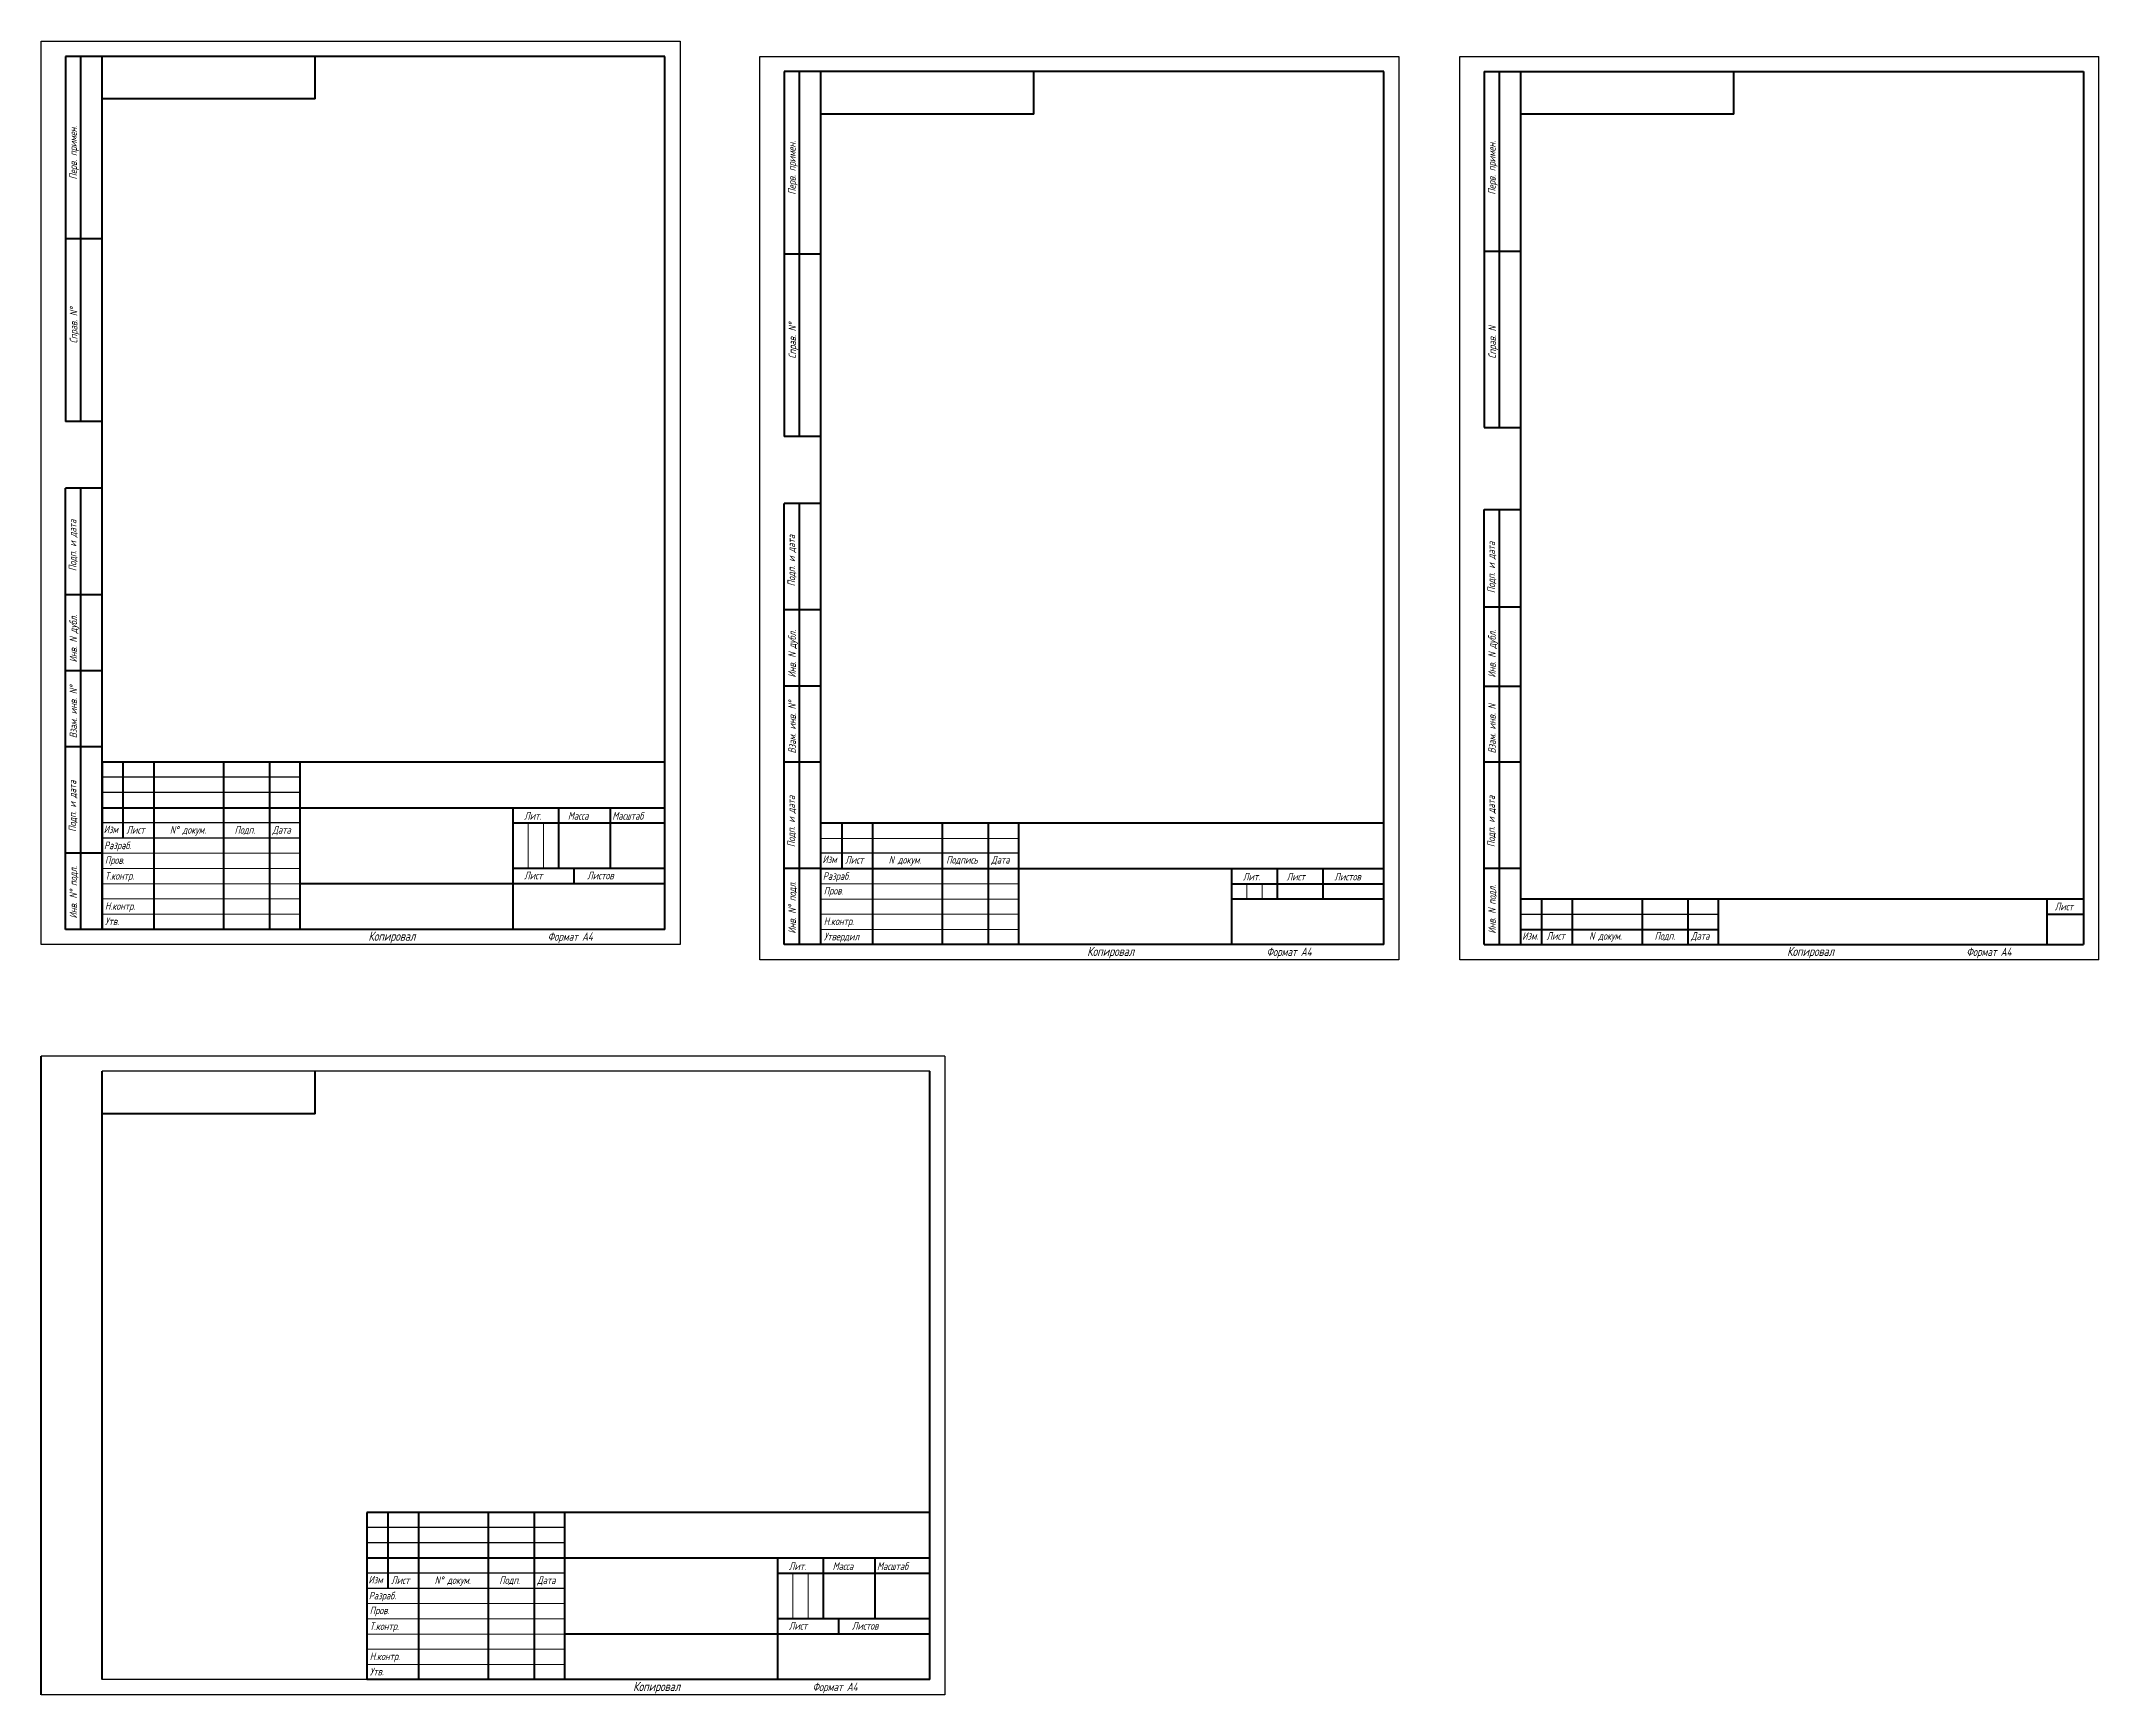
# Model space of a CAD drawing. Extents: x 2376 to 3053, y -168 to 376.
import ezdxf

# ---------------------------------------------------------------- set-up
doc = ezdxf.new("R2010")
doc.units = 0
doc.header["$MEASUREMENT"] = 0
doc.layers.get('0').update_dxf_attribs({"linetype": 'CONTINUOUS'})
doc.layers.add('KONTUR', color=7, linetype='CONTINUOUS')
for name, color, linetype, lineweight in [('Основная', 7, 'CONTINUOUS', 40), ('текст', 7, 'CONTINUOUS', 30), ('тонкая', 7, 'CONTINUOUS', 20)]:
    doc.layers.add(name, color=color, linetype=linetype, lineweight=lineweight)
doc.styles.add('стиль1', font='romans.shx', dxfattribs={"width": 0.75, "oblique": 15, "height": 3.5})

msp = doc.modelspace()

# ---------------------------------------------------------------- linework, layer by layer
for p, q in [((2461.34, 133.57), (2396.34, 133.57)), ((2461.34, 128.57), (2396.34, 128.57)), ((2461.34, 118.57), (2396.34, 118.57)), ((2461.34, 113.57), (2396.34, 113.57)), ((2697.54, 108.57), (2632.54, 108.57)), ((2797.54, 98.57), (2797.54, 103.57)), ((2862.54, 78.57), (2862.54, 93.57)), ((2531.34, 83.57), (2531.34, 83.57)), ((2767.54, 78.57), (2767.54, 78.57)), ((2673.34, 41.91), (2376.34, 41.91)), ((2668.34, 36.91), (2396.34, 36.91)), ((2548.34, -113.09), (2483.34, -113.09)), ((2548.34, -118.09), (2483.34, -118.09)), ((2548.34, -128.09), (2483.34, -128.09)), ((2548.34, -133.09), (2483.34, -133.09)), ((2673.34, -168.09), (2376.34, -168.09)), ((2668.34, -163.09), (2396.34, -163.09)), ((2618.34, -163.09), (2618.34, -163.09))]:
    msp.add_line(p, q)
at = {"layer": 'KONTUR'}
for p, q in [((2376.34, 78.57), (2376.34, 375.57)), ((2376.34, 375.57), (2586.34, 375.57)), ((2586.34, 375.57), (2586.34, 78.57)), ((2612.54, 73.57), (2612.54, 370.57)), ((2612.54, 370.57), (2822.54, 370.57)), ((2822.54, 370.57), (2822.54, 73.57)), ((2842.54, 73.57), (2842.54, 370.57)), ((2842.54, 370.57), (3052.54, 370.57)), ((3052.54, 73.57), (3052.54, 370.57)), ((2862.54, 88.57), (2927.54, 88.57)), ((2586.34, 78.57), (2376.34, 78.57)), ((2822.54, 73.57), (2612.54, 73.57)), ((3052.54, 73.57), (2842.54, 73.57)), ((2673.34, 41.91), (2673.34, -168.09))]:
    msp.add_line(p, q, dxfattribs=at)
at = {"layer": 'Основная'}
for p, q in [((2384.34, 370.57), (2384.34, 250.57)), ((2581.34, 370.57), (2384.34, 370.57)), ((2389.34, 250.57), (2389.34, 370.57)), ((2396.34, 83.57), (2396.34, 370.57)), ((2466.34, 356.57), (2466.34, 370.57)), ((2581.34, 83.57), (2581.34, 370.57)), ((2817.54, 365.57), (2620.54, 365.57)), ((2620.54, 365.57), (2620.54, 245.57)), ((2625.54, 245.57), (2625.54, 365.57)), ((2632.54, 118.57), (2632.54, 365.57)), ((2702.54, 351.57), (2702.54, 365.57)), ((2817.54, 78.57), (2817.54, 365.57)), ((2850.54, 365.57), (3047.54, 365.57)), ((2850.54, 365.57), (2850.54, 248.57)), ((2855.54, 248.57), (2855.54, 365.57)), ((2862.54, 78.57), (2862.54, 365.57)), ((2932.54, 351.57), (2932.54, 365.57)), ((3047.54, 365.57), (3047.54, 78.57)), ((2466.34, 356.57), (2396.34, 356.57)), ((2702.54, 351.57), (2632.54, 351.57)), ((2932.54, 351.57), (2862.54, 351.57)), ((2396.34, 310.57), (2384.34, 310.57)), ((2632.54, 305.57), (2620.54, 305.57)), ((2850.54, 306.57), (2862.54, 306.57)), ((2396.34, 250.57), (2384.34, 250.57)), ((2632.54, 245.57), (2620.54, 245.57)), ((2850.54, 248.57), (2862.54, 248.57)), ((2384.34, 83.57), (2384.34, 228.57)), ((2396.34, 228.57), (2384.34, 228.57)), ((2389.34, 83.57), (2389.34, 228.57)), ((2620.54, 78.57), (2620.54, 223.57)), ((2632.54, 223.57), (2620.54, 223.57)), ((2625.54, 78.57), (2625.54, 223.57)), ((2850.54, 78.57), (2850.54, 221.57)), ((2850.54, 221.57), (2862.54, 221.57)), ((2855.54, 78.57), (2855.54, 221.57)), ((2396.34, 193.57), (2384.34, 193.57)), ((2850.54, 189.57), (2862.54, 189.57)), ((2632.54, 188.57), (2620.54, 188.57)), ((2396.34, 168.57), (2384.34, 168.57)), ((2632.54, 163.57), (2620.54, 163.57)), ((2850.54, 163.57), (2862.54, 163.57)), ((2396.34, 143.57), (2384.34, 143.57)), ((2396.34, 138.57), (2396.34, 83.57)), ((2581.34, 138.57), (2396.34, 138.57)), ((2403.34, 113.57), (2403.34, 138.57)), ((2413.34, 138.57), (2413.34, 83.57)), ((2436.34, 83.57), (2436.34, 138.57)), ((2451.34, 138.57), (2451.34, 83.57)), ((2461.34, 138.57), (2461.34, 83.57)), ((2632.54, 138.57), (2620.54, 138.57)), ((2862.57, 138.52), (2850.57, 138.52)), ((2396.34, 123.57), (2581.34, 123.57)), ((2531.34, 123.57), (2531.34, 83.57)), ((2546.34, 123.57), (2546.34, 103.57)), ((2563.34, 123.57), (2563.34, 103.57)), ((2531.34, 118.57), (2581.34, 118.57)), ((2632.54, 78.57), (2632.54, 118.57)), ((2632.54, 118.57), (2817.54, 118.57)), ((2639.54, 103.57), (2639.54, 118.57)), ((2649.54, 118.57), (2649.54, 78.57)), ((2672.54, 78.57), (2672.54, 118.57)), ((2687.54, 118.57), (2687.54, 78.57)), ((2697.54, 118.57), (2697.54, 78.57)), ((2396.34, 108.57), (2384.34, 108.57)), ((2581.34, 103.57), (2531.34, 103.57)), ((2551.34, 103.57), (2551.34, 98.57)), ((2632.54, 103.57), (2620.54, 103.57)), ((2632.54, 103.57), (2817.54, 103.57)), ((2767.54, 103.57), (2767.54, 78.57)), ((2782.54, 103.57), (2782.54, 93.57)), ((2797.54, 103.57), (2797.54, 93.57)), ((2862.54, 103.57), (2850.54, 103.57)), ((2581.34, 98.57), (2461.34, 98.57)), ((2767.54, 98.57), (2817.54, 98.57)), ((2767.54, 93.57), (2817.54, 93.57)), ((2862.54, 93.57), (3047.54, 93.57)), ((2869.54, 78.57), (2869.54, 93.57)), ((2879.54, 78.57), (2879.54, 93.57)), ((2902.54, 78.57), (2902.54, 93.57)), ((2917.54, 78.57), (2917.54, 93.57)), ((2927.54, 78.57), (2927.54, 93.57)), ((3035.54, 78.57), (3035.54, 93.57)), ((3035.54, 88.57), (3047.54, 88.57)), ((2581.34, 83.57), (2384.34, 83.57)), ((2862.54, 83.57), (2927.54, 83.57)), ((2817.54, 78.57), (2620.54, 78.57)), ((2850.54, 78.57), (3047.54, 78.57)), ((2376.34, -168.09), (2376.34, 41.91)), ((2396.34, -163.09), (2396.34, 36.91)), ((2466.34, 22.91), (2466.34, 36.91)), ((2668.34, -163.09), (2668.34, 36.91)), ((2466.34, 22.91), (2396.34, 22.91)), ((2483.34, -108.09), (2483.34, -163.09)), ((2668.34, -108.09), (2483.34, -108.09)), ((2490.34, -133.09), (2490.34, -108.09)), ((2500.34, -108.09), (2500.34, -163.09)), ((2523.34, -163.09), (2523.34, -108.09)), ((2538.34, -108.09), (2538.34, -163.09)), ((2548.34, -108.09), (2548.34, -163.09)), ((2483.34, -123.09), (2668.34, -123.09)), ((2618.34, -123.09), (2618.34, -163.09)), ((2618.34, -128.09), (2668.34, -128.09)), ((2633.34, -123.09), (2633.34, -143.09)), ((2650.34, -123.09), (2650.34, -143.09)), ((2668.34, -148.09), (2548.34, -148.09)), ((2668.34, -143.09), (2618.34, -143.09)), ((2638.34, -143.09), (2638.34, -148.09)), ((2668.34, -163.09), (2483.34, -163.09))]:
    msp.add_line(p, q, dxfattribs=at)
at = {"layer": 'тонкая'}
for p, q in [((2536.33, 118.36), (2536.33, 103.57)), ((2541.4, 118.36), (2541.4, 103.57)), ((2396.34, 108.57), (2461.34, 108.57)), ((2461.34, 103.57), (2396.34, 103.57)), ((2461.34, 98.57), (2396.34, 98.57)), ((2772.53, 98.36), (2772.53, 93.62)), ((2777.6, 98.36), (2777.6, 93.62)), ((2623.33, -128.3), (2623.33, -143.09)), ((2628.4, -128.3), (2628.4, -143.09)), ((2483.34, -138.09), (2548.34, -138.09)), ((2548.34, -143.09), (2483.34, -143.09)), ((2548.34, -148.09), (2483.34, -148.09))]:
    msp.add_line(p, q, dxfattribs=at)
for points in [[(2632.54, 113.41), (2697.54, 113.41)], [(2632.54, 98.49), (2697.54, 98.49)], [(2396.34, 93.57), (2461.34, 93.57)], [(2396.34, 88.57), (2461.34, 88.57)], [(2632.54, 93.49), (2697.54, 93.49)], [(2632.54, 88.57), (2697.54, 88.57)], [(2632.54, 83.57), (2697.54, 83.57)], [(2483.34, -153.09), (2548.34, -153.09)], [(2483.34, -158.09), (2548.34, -158.09)]]:
    msp.add_lwpolyline(points, dxfattribs=at)

# ---------------------------------------------------------------- texts
at = {"layer": 'текст', "style": 'стиль1', "oblique": 15, "width": 0.75}
for s, p in [('Перв. примен.', (2388.09, 330.08)), ('Перв. примен.', (2624.29, 325.08)), ('Перв. примен.', (2854.29, 325.08)), ('Справ. N%%d', (2388.25, 276.2)), ('Справ. N%%d', (2624.45, 271.2)), ('Справ. N', (2854.45, 271.2)), ('Подп. и дата', (2387.91, 201.34)), ('Подп. и дата', (2624.11, 196.34)), ('Подп. и дата', (2854.11, 194.11)), ('Инв. N дубл.', (2388.16, 171.32)), ('Инв. N дубл.', (2624.36, 166.32)), ('Инв. N дубл.', (2854.36, 166.32)), ('Взам. инв. N%%d', (2388.16, 146.39)), ('Взам. инв. N%%d', (2624.36, 141.39)), ('Взам. инв. N', (2854.36, 141.39)), ('Подп. и дата', (2387.86, 115.6)), ('Подп. и дата', (2624.06, 110.6)), ('Подп. и дата', (2854.06, 110.6)), ('Инв. N%%d подл.', (2388.16, 87.14)), ('Инв. N%%d подл.', (2624.36, 82.14)), ('Инв. N подл.', (2854.36, 82.14))]:
    msp.add_text(s, height=2.5, rotation=90, dxfattribs=at).set_placement(p)
for s, height, p in [('Лит.', 2.5, (2535.06, 119.64)), ('Масса', 2.5, (2549.43, 119.64)), ('Масштаб', 2.5, (2564.02, 119.64)), ('Изм', 2.5, (2396.88, 115.18)), ('Лист', 2.5, (2404.36, 115.03)), ('N%%d докум. ', 2.5, (2418.64, 115.03)), ('Подп.', 2.5, (2439.9, 115.03)), ('Дата', 2.5, (2452.35, 115.03)), ('Разраб.', 2.5, (2397, 109.93)), ('Пров.', 2.5, (2397.3, 105.1)), ('Т.контр.', 2.5, (2397.3, 99.9)), ('Лист', 2.5, (2535.06, 100.02)), ('Листов', 2.5, (2555.78, 100.02)), ('Изм', 2.5, (2633.08, 105.34)), ('Разраб.', 2.5, (2633.2, 99.85)), ('Лист', 2.5, (2640.56, 105.19)), ('N докум. ', 2.5, (2654.84, 105.19)), ('Подпись', 2.5, (2673.76, 105.19)), ('Дата', 2.5, (2688.55, 105.19)), ('Лит.', 2.5, (2771.26, 99.64)), ('Лист   ', 2.5, (2785.63, 99.64)), ('Листов', 2.5, (2801.32, 99.64)), ('Пров.', 2.5, (2633.5, 95.02)), ('Н.контр.', 2.5, (2397.3, 89.98)), ('Лист   ', 2.5, (3038.06, 89.84)), ('Утв.', 2.5, (2397.3, 84.96)), ('Копировал', 3, (2483.87, 79.82)), ('Формат А4', 2.75, (2542.8, 79.82)), ('Утвердил', 2.5, (2633.5, 79.96)), ('Н.контр.', 2.5, (2633.5, 84.98)), ('Изм.', 2.5, (2863.04, 80.16)), ('Лист', 2.5, (2871.04, 80.16)), ('N докум.', 2.5, (2885.04, 80.16)), ('Подп.', 2.5, (2906.54, 80.16)), ('Дата', 2.5, (2918.54, 80.16)), ('Копировал', 3, (2720.07, 74.82)), ('Формат А4', 2.75, (2779, 74.82)), ('Копировал', 3, (2950.07, 74.82)), ('Формат А4', 2.75, (3009, 74.82)), ('Лит.', 2.5, (2622.06, -127.02)), ('Масса', 2.5, (2636.43, -127.02)), ('Масштаб', 2.5, (2651.02, -127.02)), ('Изм', 2.5, (2483.88, -131.48)), ('Разраб.', 2.5, (2484, -136.73)), ('Лист', 2.5, (2491.36, -131.63)), ('N%%d докум. ', 2.5, (2505.64, -131.63)), ('Подп.', 2.5, (2526.9, -131.63)), ('Дата', 2.5, (2539.35, -131.63)), ('Пров.', 2.5, (2484.3, -141.56)), ('Т.контр.', 2.5, (2484.3, -146.75)), ('Лист', 2.5, (2622.06, -146.64)), ('Листов', 2.5, (2642.78, -146.64)), ('Н.контр.', 2.5, (2484.3, -156.68)), ('Утв.', 2.5, (2484.3, -161.7)), ('Копировал', 3, (2570.87, -166.84)), ('Формат А4', 2.75, (2629.8, -166.84))]:
    msp.add_text(s, height=height, dxfattribs=at).set_placement(p)

doc.saveas('drawing.dxf')
